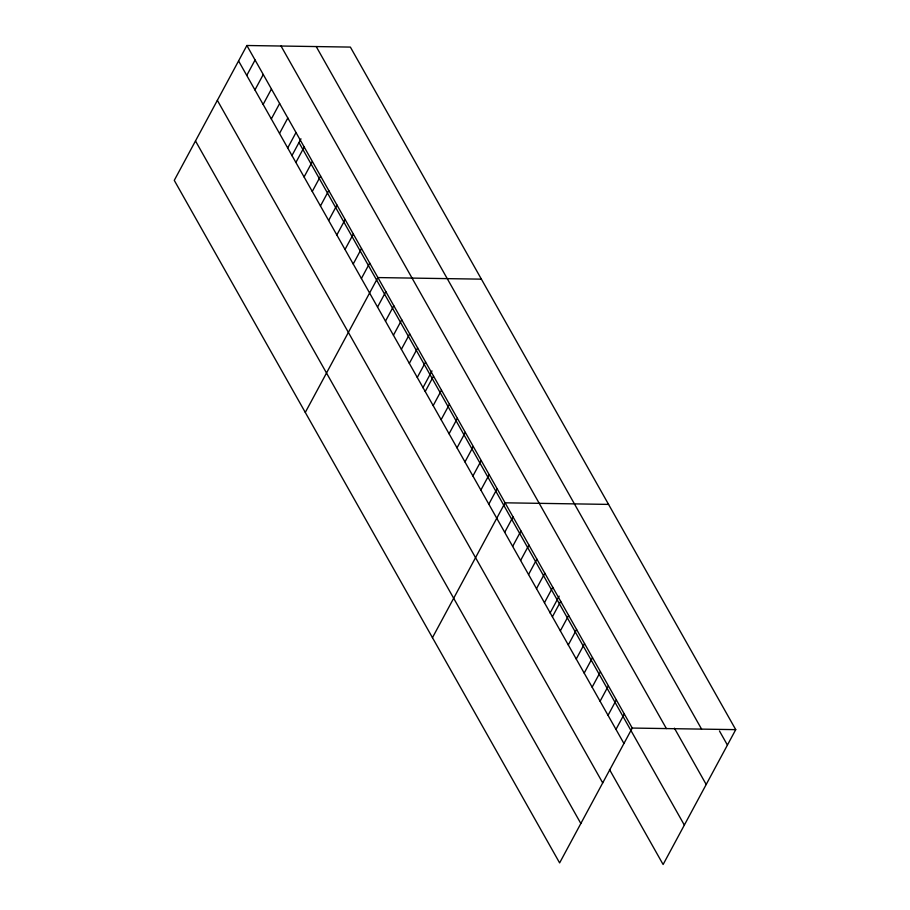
<?xml version="1.0" encoding="UTF-8"?>
<svg xmlns="http://www.w3.org/2000/svg" width="910" height="910" viewBox="0 0 910 910"><rect width="100%" height="100%" fill="white"/><g stroke="black" fill="none" stroke-linecap="round" stroke-linejoin="round"><path stroke-width="1.36" d="M246.883 45.5L174.265 180.362L559.627 862.908L632.245 728.057L246.883 45.5L350.373 47.092L735.735 729.638L663.117 864.5L609.472 769.473M246.758 75.439L255.073 60.003M254.948 89.942L263.263 74.506M263.138 104.445L271.442 89.009M271.328 118.948L279.632 103.513M279.518 133.451L287.822 118.016M287.708 147.955L296.012 132.53M291.905 155.678L300.971 138.843M295.898 162.458L304.202 147.033M304.088 176.961L312.392 161.536M312.266 191.475L320.582 176.039M320.457 205.978L328.772 190.543M328.647 220.482L336.962 205.046M336.837 234.985L345.152 219.549M345.026 249.488L353.342 234.052M353.216 263.991L361.52 248.555M361.406 278.494L369.71 263.058M305.294 412.423L377.9 277.573L481.39 279.154M377.536 307.079L385.851 291.644M385.487 321.15L393.802 305.726M393.438 335.233L401.742 319.797M401.39 349.315L409.693 333.879M409.329 363.386L417.644 347.961M417.28 377.468L425.596 362.032M422.934 387.74L431.988 370.916M425.232 391.539L433.535 376.114M433.183 405.621L441.486 390.185M441.123 419.703L449.438 404.267M449.074 433.774L457.389 418.338M457.025 447.857L465.328 432.421M464.976 461.927L473.28 446.503M472.916 476.01L481.231 460.574M480.867 490.08L489.171 474.656M488.818 504.163L497.122 488.727M432.455 637.671L505.073 502.809L608.562 504.402M504.709 532.316L513.024 516.891M512.66 546.398L520.964 530.962M520.611 560.469L528.915 545.044M528.551 574.551L536.866 559.115M536.502 588.634L544.817 573.198M544.453 602.704L552.757 587.28M550.095 612.987L559.161 596.152M552.404 616.787L560.708 601.351M560.344 630.857L568.659 615.433M568.295 644.94L576.599 629.504M576.246 659.022L584.55 643.586M584.186 673.093L592.501 657.668M592.137 687.175L600.452 671.739M600.088 701.246L608.392 685.821M608.039 715.328L616.343 699.892M615.979 729.41L624.294 713.975M632.245 728.057L735.735 729.638M719.48 730.992L727.42 745.074M316.225 46.569L701.576 729.115M674.412 728.171L706.206 784.488M281.031 46.023L666.393 728.58M298.98 142.54L684.343 825.086M238.568 60.936L623.93 743.481M217.353 100.339L602.716 782.896M195.491 140.948L580.842 823.505"/></g></svg>
